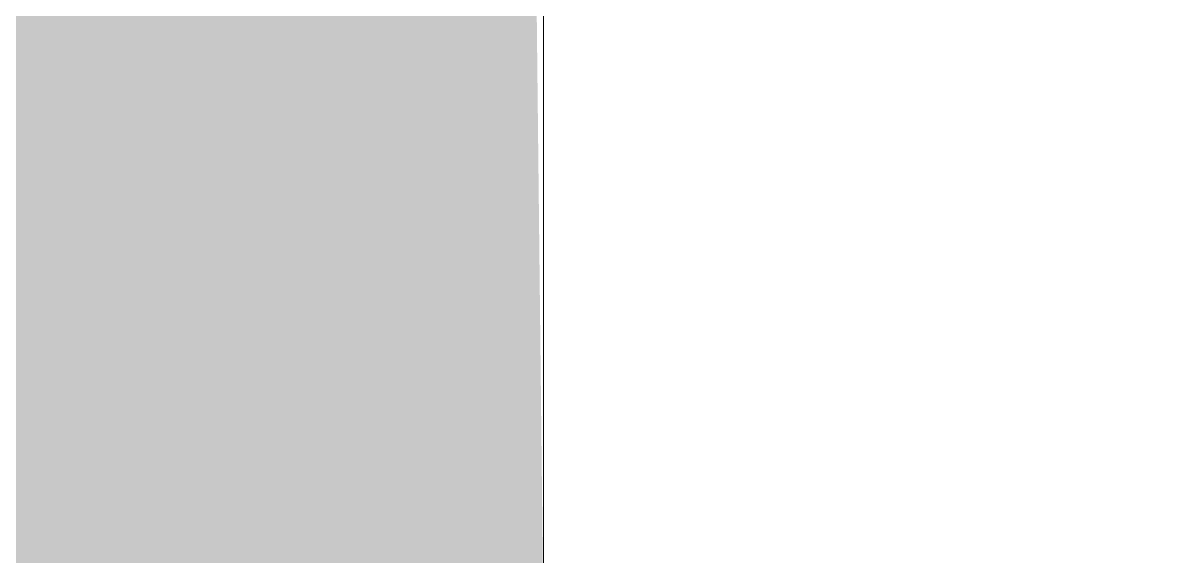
# Model space of a CAD drawing. Header units: metres. Extents: x 1 to 114, y -6 to 62.
# Drawn here: x 59.3265 to 59.4065, y 2.3358 to 2.3731 of the extents above; entities that cross this region are included whole.
import ezdxf

# ---------------------------------------------------------------- set-up
doc = ezdxf.new("R2010")
doc.units = ezdxf.units.M
for name, color, linetype, lineweight in [('A-DETL-GENF', 7, 'Continuous', 5), ('P-PIPE', 7, 'Continuous', 5), ('P-SANR-FIXT', 7, 'Continuous', 5)]:
    doc.layers.add(name, color=color, linetype=linetype, lineweight=lineweight)

# ---------------------------------------------------------------- blocks, each defined once
blk = doc.blocks.new('USO_ESG_Cuba lavatório retângular - Uso geral-4179220-PLANTA BAIXA GERAL')
at = {"layer": 'P-SANR-FIXT', "true_color": 0xf3f3f3, "transparency": 33554560}
blk.add_hatch(color=7, dxfattribs=at).paths.add_polyline_path([(0.1869294648993126, -0.350002905635198), (0.1869294648993126, -0.2500029056352034), (0.03000000000002783, -0.2541474237872735), (0.02313259905115938, -0.2689772181100094), (0.005115685665232559, -0.2788507627994761), (-0.01705588475724553, -0.2738480447015224), (-0.02970655381895222, -0.2567016354459632), (-0.03112128580406643, -0.2500029056352034), (-0.1858498807490202, -0.2517066143207327), (-0.1848434376719114, -0.350002905635198), (0.1730499999999996, -0.350002905635198)])

msp = doc.modelspace()

# ---------------------------------------------------------------- hatches: boundary and pattern name
at = {"layer": 'A-DETL-GENF', "true_color": 0xffffff}
h = msp.add_hatch(dxfattribs=at)
h.set_pattern_fill('FP_8', style=0, pattern_type=2)
h.set_pattern_definition([(45, (18.43023242750974, 0), (-0.1767766952966369, 0.1767766952966369), [])])
h.paths.add_polyline_path([(59.26284348576825, 2.095148950200363), (59.26284348576825, 2.501320562199203), (59.24210889082652, 2.496416471805593), (59.23205061089944, 2.485823830845773), (59.2238065763126, 2.44073896969089), (59.22863620544405, 2.126923950096753), (59.23265298012901, 2.11304448519744), (59.24210889082654, 2.103588574499929), (59.25571471347839, 2.095148950200363)])
h.paths.add_polyline_path([(59.5223242468666, 2.095148950200363), (59.53068940990395, 2.099978579331807), (59.55402478550081, 2.113451264714315), (59.56246440980036, 2.144948371396938), (59.55763478066891, 2.473081096208769), (59.55402478550079, 2.486553781591242), (59.52232424686657, 2.504856096105159), (59.36284348576824, 2.500026466973715), (59.36815680028293, 2.329973950096781), (59.38182360951357, 2.323221453464547), (59.39167589625482, 2.30527291055738), (59.38821668503844, 2.284960542558284), (59.37305463352091, 2.27121719581823), (59.36284348576824, 2.26912197818537), (59.36284348576824, 2.095148950200363), (59.46859294988217, 2.095148950200363)])
h.paths.add_polyline_path([(59.5594676257248, 2.28157306310598), (59.40784639265519, 2.286503565915147), (59.40784639265519, 2.318374837087525), (59.55892887589444, 2.313444334278359), (59.5601347806689, 2.28157306310598)])
h.paths.add_polyline_path([(61.58958698903948, 58.78279011161869), (61.58987611189175, 58.78769007065977), (61.61103616644169, 58.7991795798818), (61.61268083610235, 58.80146430630417), (61.61268083610235, 59.00182936217893), (61.58985914727133, 59.00182936217893), (61.58958760967533, 58.7832896137312)])
h.paths.add_polyline_path([(61.26613865487215, 58.78279011161869), (61.27080997940019, 59.01548288174246), (61.3981627501048, 59.01548288174246), (61.3981627501048, 59.11989157143836), (61.24309034778553, 59.11625217277691), (61.24577141488558, 58.78279011161869), (61.26583097705977, 58.78279011161869)])
h.paths.add_polyline_path([(61.44447067758578, 58.91029684210302), (61.45460146496772, 58.92182992670957), (61.45789667665058, 58.93508898302167), (61.45387211929661, 58.95010883554465), (61.43969623614677, 58.96242157339164), (61.42167932276082, 58.96431538516814), (61.4092607248414, 58.95835986689349), (61.40729312726437, 58.95036162219843), (61.44287682412759, 58.94846014587225), (61.4465636370956, 58.92597735049716), (61.44532039137415, 58.91162168459211)])
h.paths.add_polyline_path([(61.53524646759625, 59.01548288174246), (61.55648746082424, 59.01665298127687), (61.55623150417862, 59.04182936217892), (61.61268083610235, 59.04182936217892), (61.61268083610235, 59.09639013573571), (61.60308632247808, 59.11300832080686), (61.57739768140017, 59.11989157143836), (61.47717075590572, 59.11661831597497), (61.52284686628047, 59.07912826539662), (61.53168220995807, 59.07912826539662), (61.53650712031834, 59.05728195156237), (61.54650712031834, 59.03996144348667), (61.51918661224264, 59.01996144348668), (61.43496452408641, 59.10418353164291), (61.43969623614677, 59.01548288174246), (61.53284686628048, 59.01548288174246)])
h.paths.add_polyline_path([(61.34688772828534, 59.05625366009194), (61.32402059528616, 59.05625366009194), (61.32402059528616, 59.07912079309114), (61.34688772828534, 59.07912079309114), (61.34688772828534, 59.06521542194394)])
h.paths.add_polyline_path([(61.42252973975435, 59.11661831597497), (61.41163313428643, 59.11989157143836), (61.42149413990481, 59.11661831597497)])

# ---------------------------------------------------------------- linework, layer by layer
at = {"layer": 'P-PIPE', "color": 8, "true_color": 0x797979}
msp.add_line((59.36284348576824, 2.331094054645422), (59.36284348576824, 2.4386345574078), dxfattribs=at)

# ---------------------------------------------------------------- block references
at = {"layer": 'P-SANR-FIXT', "rotation": 269.9999999999997}
msp.add_blockref('USO_ESG_Cuba lavatório retângular - Uso geral-4179220-PLANTA BAIXA GERAL', (59.61284639140347, 2.299973950096772), dxfattribs=at)

doc.saveas('drawing.dxf')
